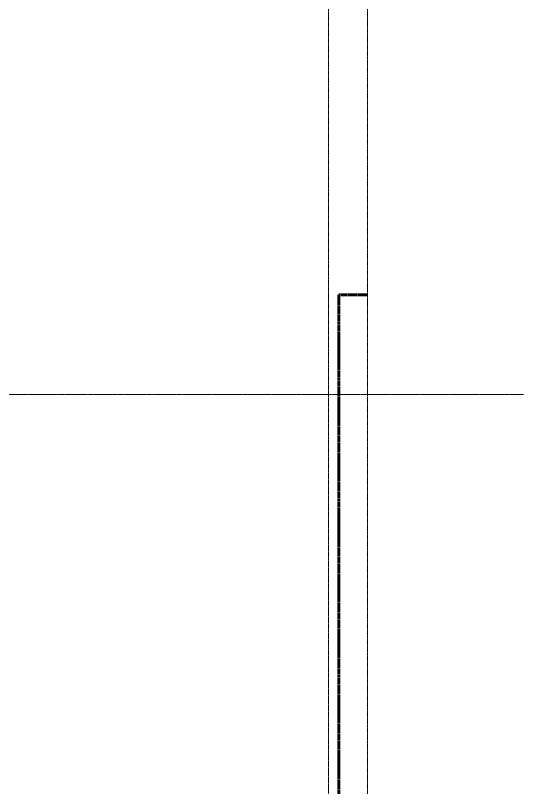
# Model space of a CAD drawing. Header units: inches. Extents: x -4169 to -1846, y 9706 to 12377.
# Drawn here: x -2056.3 to -1846.5, y 10653.8 to 10972.9 of the extents above; entities that cross this region are included whole.
import ezdxf

# ---------------------------------------------------------------- set-up
doc = ezdxf.new("R2010")
doc.units = ezdxf.units.IN
doc.header["$MEASUREMENT"] = 0
for name, pattern in [('Aligning Line 1_8_', [0.25, 0.125, -0.125]), ('Double Dash 3_8_', [1, 0.375, -0.125, 0.125, -0.125, 0.125, -0.125]), ('Grid Line 1_2_', [0.875, 0.5, -0.125, 0.125, -0.125])]:
    doc.linetypes.add(name, pattern=pattern)
for name, color, linetype, lineweight in [('0-1', 7, 'Continuous', 5), ('C-PROP-LINE', 91, 'Double Dash 3_8_', 60), ('G-ANNO-SYMB-1', 147, 'Aligning Line 1_8_', 9), ('S-GRID-1', 1, 'Grid Line 1_2_', 9)]:
    doc.layers.add(name, color=color, linetype=linetype, lineweight=lineweight)

# ---------------------------------------------------------------- blocks, each defined once
blk = doc.blocks.new('CTR - 1st Phase - Shell_rvt-1-ENLARGED RCP - 2ND FLOOR PLAN')
at = {"layer": 'G-ANNO-SYMB-1'}
blk.add_line((-1926.95, 12280.06), (-1926.95, 9756.53), dxfattribs=at)
at = {"layer": 'S-GRID-1'}
blk.add_line((-1846.46, 10816.19), (-4136.46, 10816.19), dxfattribs=at)
blk = doc.blocks.new('CTR - 1st Phase -Stairs _ Elevators_rvt-1-ENLARGED RCP - 2ND FLOOR PLAN')
at = {"layer": 'G-ANNO-SYMB-1'}
blk.add_line((-1910.96, 12280.08), (-1910.96, 9706.24), dxfattribs=at)
blk = doc.blocks.new('Family - ___-1869111-ENLARGED RCP - 2ND FLOOR PLAN')
at = {"layer": 'C-PROP-LINE'}
for p, q in [((-1922.72, 10012.59), (-1922.72, 10857.39)), ((-1922.72, 10857.39), (-1910.95, 10857.39))]:
    blk.add_line(p, q, dxfattribs=at)

msp = doc.modelspace()

# ---------------------------------------------------------------- block references
at = {"layer": '0-1'}
for name in ['CTR - 1st Phase - Shell_rvt-1-ENLARGED RCP - 2ND FLOOR PLAN', 'CTR - 1st Phase -Stairs _ Elevators_rvt-1-ENLARGED RCP - 2ND FLOOR PLAN']:
    msp.add_blockref(name, (0, 0), dxfattribs=at)
at = {"layer": 'C-PROP-LINE'}
msp.add_blockref('Family - ___-1869111-ENLARGED RCP - 2ND FLOOR PLAN', (0, 0), dxfattribs=at)

doc.saveas('drawing.dxf')
